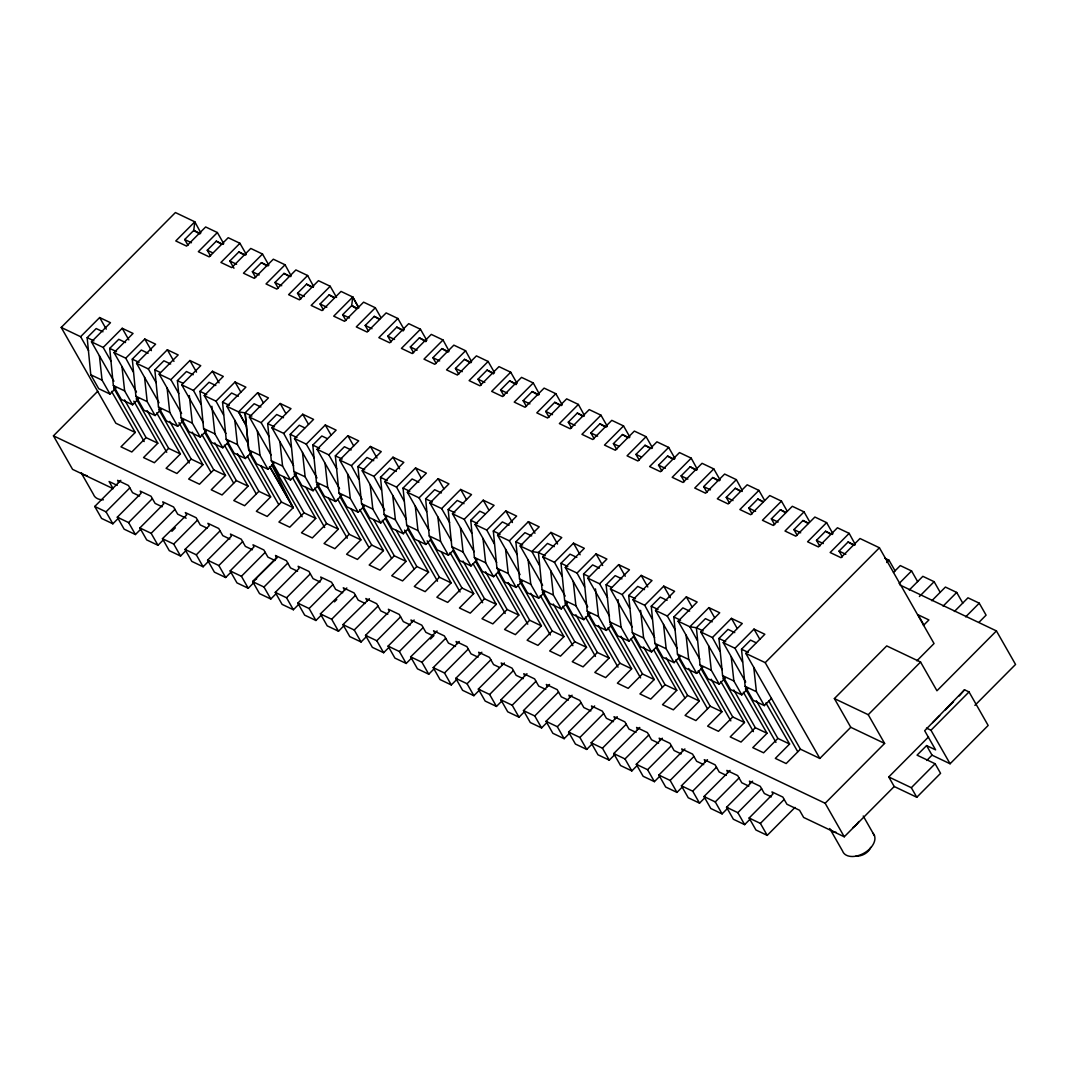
<?xml version="1.0" encoding="UTF-8"?>
<svg xmlns="http://www.w3.org/2000/svg" width="1069" height="1069" viewBox="0 0 1069 1069"><rect width="100%" height="100%" fill="white"/><g stroke="black" fill="none" stroke-linecap="round" stroke-linejoin="round"><path stroke-width="1.5" d="M345.955 320.526L342.641 314.714L351.688 305.627L352.757 297.008L341.024 291.423L321.996 310.571L311.159 305.413L330.201 286.265L336.561 297.423M926.582 745.587L932.034 755.155L950.087 763.76L988.157 725.463L969.035 691.937L964.519 689.786L924.672 730.728L935.602 749.877L926.582 745.587L917.055 755.155L935.108 763.747L940.573 773.328L916.788 797.26L894.219 786.517L888.753 776.949L928.533 736.915M964.519 689.786L959.281 695.906M97.76 391.241L53.45 435.831L825.148 803.26L884.624 743.423L850.777 727.308L819.843 758.429L800.44 749.182L786.169 763.547L775.332 758.389L789.603 744.024L777.871 738.438L763.6 752.803L752.776 747.645L767.048 733.281L755.315 727.695L741.031 742.06L730.207 736.902L744.478 722.537L732.746 716.952L718.475 731.316L707.638 726.158L721.922 711.794L710.177 706.208L695.906 720.573L685.082 715.415L699.353 701.05L687.621 695.465L673.35 709.829L662.513 704.671L676.784 690.307L665.052 684.721L650.78 699.086L639.943 693.928L654.228 679.563L642.496 673.978L628.211 688.342L617.388 683.185L631.659 668.82L619.926 663.234L605.655 677.599L594.818 672.441L609.089 658.076L597.357 652.491L583.086 666.856L572.262 661.698L586.534 647.333L574.801 641.747L560.53 656.112L549.693 650.954L563.964 636.589L552.232 631.004L537.961 645.369L527.124 640.211L541.408 625.846L529.676 620.261L515.392 634.625L504.568 629.467L518.839 615.103L507.107 609.517L492.836 623.882L481.999 618.724L496.27 604.359L484.538 598.774L470.266 613.138L459.443 607.98L473.714 593.616L461.982 588.03L447.697 602.395L436.874 597.237L451.145 582.872L439.412 577.287L425.141 591.651L414.304 586.493L428.589 572.129L416.843 566.543L402.572 580.908L391.748 575.75L406.02 561.385L394.287 555.8L380.016 570.165L369.179 565.007L383.45 550.642L371.718 545.056L357.447 559.421L346.61 554.263L360.894 539.898L349.162 534.313L334.878 548.678L324.054 543.52L338.325 529.155L326.593 523.569L312.322 537.934L301.485 532.776L315.756 518.412L304.024 512.826L289.752 527.191L278.929 522.033L293.2 507.668L281.468 502.083L267.197 516.447L256.36 511.289L270.631 496.925L258.898 491.339L244.627 505.704L233.79 500.546L248.075 486.181L236.343 480.596L222.058 494.96L211.234 489.802L225.506 475.438L213.773 469.852L199.502 484.217L188.665 479.059L202.936 464.694L191.204 459.109L176.933 473.473L166.109 468.316L180.38 453.951L168.648 448.365L154.364 462.73L143.54 457.572L157.811 443.207L146.079 437.622L131.808 451.987L120.971 446.829L135.255 432.464L115.84 423.23L61.214 327.448L175.41 212.557L194.812 221.804L200.812 232.788M61.214 327.448L80.616 336.695L99.658 317.546L110.481 322.704L91.453 341.853L113.902 381.219M116.107 387.887L109.987 394.047L98.709 388.675L90.785 374.778L87.164 337.644L96.197 328.557L102.971 331.778M188.01 245.309L184.696 239.509L193.743 230.423L194.812 221.804L175.784 240.953L186.607 246.111L205.649 226.962L217.381 232.548L223.742 243.705M91.453 341.853L103.185 347.438L122.213 328.29L133.05 333.448L114.022 352.596L136.471 391.962M217.381 232.548L198.34 251.696L209.177 256.854L228.205 237.706L239.937 243.291L246.311 254.449M138.676 398.63L132.556 404.79L121.278 399.418L113.354 385.521L109.719 348.387L118.766 339.301L125.527 342.521M210.566 256.052L207.266 250.253L216.299 241.166L223.074 244.387M114.022 352.596L125.754 358.182L144.783 339.033L155.606 344.191L136.578 363.34L159.027 402.706M239.937 243.291L220.909 262.44L231.746 267.597L250.774 248.449L262.506 254.034L268.867 265.192M161.232 409.374L155.112 415.534L143.834 410.162L135.91 396.265L132.289 359.131L141.322 350.044L148.097 353.264M233.964 268.252L229.822 260.996L238.868 251.91L245.629 255.13M136.578 363.34L148.31 368.925L167.339 349.777L178.176 354.935L159.147 374.083L181.596 413.449M262.506 254.034L243.478 273.183L254.302 278.341L273.33 259.192L285.062 264.778L291.075 275.762M183.801 420.117L177.681 426.277L166.403 420.905L158.479 407.008L154.845 369.874L163.891 360.787L170.666 364.008M255.691 277.539L252.391 271.74L261.424 262.653L268.199 265.874M159.147 374.083L170.88 379.669L189.908 360.52L200.745 365.678L181.703 384.827L203.351 422.776M285.062 264.778L266.034 283.926L276.871 289.084L295.899 269.936L307.631 275.521L313.631 286.505M206.37 430.86L200.25 437.021L188.959 431.649L181.049 417.752L177.414 380.617L186.46 371.531L193.222 374.751M278.261 288.283L274.96 282.483L283.993 273.397L290.768 276.617M181.703 384.827L193.436 390.412L212.477 371.264L223.301 376.422L204.273 395.57L225.92 433.52M307.631 275.521L288.603 294.67L299.427 299.828L318.468 280.679L330.201 286.265M228.926 441.604L222.806 447.764L211.528 442.392L203.604 428.495L199.983 391.361L209.016 382.274L215.791 385.495M300.83 299.039L297.516 293.227L306.562 284.14L313.324 287.361M118.646 517.984L112.86 523.797L101.582 518.425L94.753 506.452L120.81 480.342M94.753 506.452L106.031 511.824L129.83 487.892M204.273 395.57L216.005 401.156L235.033 382.007L245.87 387.165L226.842 406.314L248.489 444.263M251.496 452.347L245.376 458.507L234.098 453.136L226.174 439.239L222.539 402.104L231.585 393.018L238.347 396.238M323.386 309.783L320.085 303.97L329.118 294.884L334.544 297.463M141.215 528.727L135.429 534.54L124.138 529.168L117.309 517.196L141.108 493.263L140.186 491.085L151.023 496.243L155.125 503.419L162.167 506.786M117.309 517.196L128.601 522.567L152.386 498.635M226.842 406.314L238.574 411.899L257.602 392.751L268.426 397.909L249.398 417.057L271.045 455.006M358.329 306.776L352.757 297.008L333.728 316.157L344.565 321.315L363.594 302.166L375.326 307.752L380.898 317.52M274.052 463.091L267.945 469.251L256.654 463.879L248.73 449.982L245.108 412.861L254.141 403.761L260.916 406.982M163.771 539.471L157.985 545.284L146.707 539.912L139.879 527.939L163.664 504.007L162.755 501.829L173.592 506.987L177.681 514.162L186.14 518.198M249.398 417.057L261.13 422.643L280.172 403.494L290.995 408.652L271.967 427.8L293.614 465.75M375.326 307.752L356.298 326.9L367.121 332.058L386.15 312.91L397.895 318.495L404.256 329.653M139.879 527.939L151.157 533.311L174.955 509.378M296.621 473.834L290.501 479.994L279.223 474.623L271.299 460.726L267.678 423.605L276.711 414.505L283.485 417.725M368.524 331.27L365.21 325.457L374.257 316.371L379.669 318.95M171.882 531.32L175.356 527.819M207.292 528.273L200.25 524.906L196.148 517.73L185.325 512.572L186.687 514.964L162.448 538.682L173.726 544.054L197.511 520.122M271.967 427.8L283.699 433.386L302.727 414.237L313.564 419.395L294.523 438.544L316.985 477.91M397.895 318.495L378.854 337.644L389.691 342.802L408.719 323.653L420.451 329.239L426.825 340.396M319.19 484.578L313.07 490.738L301.779 485.366L293.868 471.469L290.233 434.348L299.28 425.248L304.692 427.827M391.08 342.013L387.78 336.2L396.813 327.114L403.588 330.334M162.448 538.682L169.276 550.655L180.554 556.027L186.34 550.214M229.862 539.017L222.806 535.649L218.717 528.474L207.88 523.316L209.243 525.707L185.004 549.426L196.295 554.798L220.08 530.865M294.523 438.544L306.268 444.129L325.297 424.981L336.12 430.139L317.092 449.287L339.541 488.653M420.451 329.239L401.423 348.387L412.246 353.545L431.288 334.397L443.02 339.982L449.02 350.966M341.746 495.321L335.626 501.481L324.348 496.11L316.424 482.213L312.803 445.092L321.836 435.992L327.261 438.571M413.65 352.757L410.336 346.957L419.382 337.857L426.143 341.078M231.465 571.701L225.679 577.514L214.401 572.142L207.573 560.169L231.358 536.237L230.45 534.059L241.273 539.217L245.376 546.393L252.431 549.76M185.004 549.426L191.832 561.399L203.123 566.77L208.909 560.958M207.573 560.169L218.851 565.541L242.65 541.609M317.092 449.287L328.824 454.873L347.853 435.724L358.69 440.882L339.661 460.031L362.11 499.397M443.02 339.982L423.992 359.131L434.816 364.288L453.844 345.14L465.576 350.726L471.589 361.71M364.315 506.065L358.195 512.225L346.917 506.853L338.993 492.956L335.359 455.835L344.405 446.735L351.18 449.955M436.205 363.5L432.905 357.701L441.938 348.601L448.713 351.821M254.034 582.445L248.249 588.257L236.971 582.886L230.142 570.913L253.928 546.981L253.006 544.802L263.843 549.96L267.945 557.149L274.987 560.503M230.142 570.913L241.42 576.285L265.206 552.352M339.661 460.031L351.394 465.616L370.422 446.468L381.259 451.626L362.217 470.774L384.68 510.14M465.576 350.726L446.548 369.874L457.385 375.032L476.413 355.883L488.145 361.469L494.506 372.627M386.871 516.808L380.764 522.968L369.473 517.596L361.563 503.699L357.928 466.578L366.974 457.479L373.736 460.699M458.775 374.244L455.461 368.444L464.507 359.344L471.282 362.565M276.604 593.188L270.804 599.001L259.526 593.629L252.698 581.656L276.497 557.724L275.575 555.546L286.412 560.704L290.501 567.893L297.556 571.247M275.575 555.546L276.938 557.938L252.698 581.656L263.976 587.028L287.775 563.096M362.217 470.774L373.95 476.36L392.991 457.211L403.815 462.369L384.787 481.518L406.434 519.467M488.145 361.469L469.117 380.617L479.941 385.775L498.982 366.627L510.715 372.212L517.075 383.37M408.425 528.58L403.32 533.712L392.042 528.34L384.118 514.456L380.497 477.322L389.53 468.222L396.305 471.442M481.344 384.987L478.03 379.188L487.076 370.088L493.838 373.308M299.16 603.932L293.374 609.744L282.096 604.373L275.267 592.4L299.053 568.467L298.144 566.289L308.968 571.447L313.07 578.636L320.125 581.99M275.267 592.4L286.545 597.771L310.331 573.839M384.787 481.518L396.519 487.103L415.547 467.955L426.384 473.113L407.356 492.261L429.003 530.211M510.715 372.212L491.673 391.361L502.51 396.519L521.538 377.37L533.271 382.956L539.284 393.94M430.981 539.324L425.89 544.455L414.612 539.083L406.688 525.2L403.053 488.065L412.099 478.965L418.861 482.186M503.9 395.73L500.599 389.931L509.632 380.831L516.407 384.052M321.729 614.675L315.943 620.488L304.652 615.116L297.823 603.143L321.622 579.211L320.7 577.033L331.537 582.191L335.626 589.38L342.681 592.734M297.823 603.143L309.115 608.515L332.9 584.583M407.356 492.261L419.088 497.847L438.116 478.698L448.94 483.856L429.912 503.005L451.559 540.954M533.271 382.956L514.242 402.104L525.079 407.262L544.108 388.114L555.84 393.699L562.2 404.857M453.55 550.067L448.445 555.199L437.168 549.827L429.244 535.943L425.622 498.809L434.655 489.709L441.43 492.929M526.469 406.474L523.155 400.675L532.202 391.575L538.963 394.795M344.285 625.418L338.499 631.231L327.221 625.859L320.393 613.887L346.824 587.963M334.463 601.86L336.775 599.535M429.912 503.005L441.644 508.59L460.672 489.442L471.509 494.6L452.481 513.748L474.128 551.698M555.84 393.699L536.812 412.848L547.635 418.006L566.664 398.857L578.396 404.443L584.409 415.427M320.393 613.887L331.671 619.258L355.469 595.326M477.135 559.782L471.015 565.942L459.737 560.57L451.813 546.687L448.178 509.552L457.225 500.452L463.999 503.673M549.025 417.217L545.724 411.418L554.758 402.318L561.532 405.539M366.854 636.162L361.068 641.975L349.79 636.603L342.962 624.63L369.393 598.707M342.962 624.63L354.24 630.002L378.025 606.07M452.481 513.748L464.213 519.334L483.241 500.185L494.078 505.343L475.037 524.491L496.684 562.441M578.396 404.443L559.368 423.591L570.205 428.749L589.233 409.601L600.965 415.186L607.326 426.344M499.691 570.525L493.584 576.685L482.293 571.314L474.382 557.43L470.748 520.296L479.794 511.196L485.206 513.775M571.594 427.961L568.294 422.161L577.327 413.062L584.102 416.282M389.423 646.905L383.637 652.718L372.346 647.346L365.518 635.374L389.316 611.441L388.394 609.263L399.231 614.421L403.32 621.61L410.376 624.964M365.518 635.374L376.809 640.745L400.594 616.813M475.037 524.491L486.769 530.077L505.811 510.929L516.634 516.086L497.606 535.235L520.055 574.601M600.965 415.186L581.937 434.335L592.76 439.493L611.802 420.344L623.534 425.93L629.895 437.087M522.26 581.269L516.14 587.429L504.862 582.057L496.938 568.173L493.317 531.039L502.35 521.939L509.125 525.16M594.164 438.704L590.85 432.905L599.896 423.805L606.658 427.025M411.979 657.649L406.193 663.461L394.915 658.09L388.087 646.117L414.144 620.007M388.087 646.117L399.365 651.489L423.164 627.556M497.606 535.235L509.338 540.82L528.367 521.672L539.204 526.83L520.175 545.978L542.624 585.344M623.534 425.93L604.493 445.078L615.33 450.236L634.358 431.088L646.09 436.673L652.464 447.831M544.829 592.012L538.709 598.172L527.431 592.801L519.507 578.917L515.873 541.783L524.919 532.683L531.681 535.903M616.719 449.448L613.419 443.648L622.452 434.548L629.227 437.769M434.548 668.392L428.763 674.205L417.471 668.833L410.643 656.86L437.087 630.937M430.5 639.008L433.974 635.52M410.643 656.86L421.934 662.232L445.72 638.3M565.194 596.088L542.731 556.722L561.759 537.573L550.936 532.415L531.908 551.564L520.175 545.978M646.09 436.673L627.062 455.822L637.899 460.98L656.927 441.831L668.659 447.417L675.02 458.574M639.289 460.191L635.975 454.392L645.021 445.292L651.783 448.512M457.104 679.136L451.318 684.948L440.04 679.577L433.212 667.617L459.269 641.494M433.212 667.617L444.49 672.989L468.289 649.043M542.731 556.722L554.464 562.307L573.505 543.159L584.329 548.317L565.301 567.465L587.75 606.831M668.659 447.417L649.631 466.565L660.455 471.723L679.483 452.575L691.229 458.16L697.229 469.144M589.954 613.499L583.834 619.659L572.556 614.287L564.632 600.404L561.011 563.269L570.044 554.17L576.819 557.39M661.858 470.935L658.544 465.135L667.577 456.035L674.352 459.256M479.674 689.879L473.888 695.692L462.61 690.32L455.782 678.361L481.838 652.237M455.782 678.361L467.059 683.732L490.845 659.787M565.301 567.465L577.033 573.051L596.061 553.902L606.898 559.06L587.856 578.209L609.517 616.158M691.229 458.16L672.187 477.308L683.024 482.466L702.052 463.318L713.785 468.903L720.159 480.061M611.495 625.271L606.404 630.403L595.112 625.031L587.202 611.147L583.567 574.013L592.614 564.913L599.375 568.133M684.414 481.678L681.113 475.879L690.146 466.779L696.921 469.999M502.243 700.623L496.457 706.435L485.166 701.064L478.337 689.104L504.394 662.98M554.25 546.647L547.475 543.426L538.442 552.526L542.063 589.66L549.987 603.544L561.278 608.916L567.385 602.756M587.856 578.209L599.602 583.794L618.63 564.646L629.454 569.804L610.426 588.952L632.073 626.902M713.785 468.903L694.756 488.052L705.58 493.21L724.622 474.061L736.354 479.647L742.354 490.631M478.337 689.104L489.629 694.476L513.414 670.53M634.064 636.015L628.96 641.146L617.682 635.774L609.758 621.891L606.136 584.756L615.169 575.656L621.944 578.877M706.983 492.421L703.669 486.622L712.716 477.522L719.477 480.743M524.799 711.366L519.013 717.179L507.735 711.807L500.907 699.848L526.964 673.724M500.907 699.848L512.185 705.219L535.983 681.274M610.426 588.952L622.158 594.538L641.186 575.389L652.023 580.547L632.995 599.696L654.642 637.645M736.354 479.647L717.326 498.795L728.149 503.953L747.178 484.805L758.91 490.39L764.482 500.158M657.649 645.729L651.529 651.89L640.251 646.518L632.327 632.634L628.692 595.5L637.739 586.4L644.513 589.62M729.539 503.165L726.239 497.366L735.272 488.266L742.046 491.486M547.368 722.109L541.582 727.922L530.304 722.55L523.476 710.591L549.519 684.467M523.476 710.591L534.754 715.963L558.539 692.017M632.995 599.696L644.727 605.281L663.755 586.133L674.592 591.291L655.551 610.439L677.198 648.389M758.91 490.39L739.882 509.539L750.719 514.697L769.747 495.548L781.479 501.134L787.051 510.902M680.205 656.473L674.098 662.633L662.807 657.261L654.896 643.378L651.262 606.243L660.308 597.143L667.069 600.364M752.108 513.908L748.794 508.109L757.841 499.009L763.253 501.588M569.937 732.853L564.138 738.679L552.86 733.294L546.032 721.334L572.089 695.211M546.032 721.334L557.31 726.706L581.108 702.761M655.551 610.439L667.283 616.025L686.325 596.876L697.148 602.034L678.12 621.183L699.767 659.132M781.479 501.134L762.451 520.282L773.275 525.44L792.316 506.292L804.048 511.877L809.607 521.645M702.774 667.216L696.654 673.376L685.376 668.005L677.452 654.121L673.831 616.987L682.864 607.887L689.639 611.107M774.678 524.652L771.364 518.853L780.41 509.753L785.822 512.332M592.493 743.596L586.707 749.422L575.429 744.051L568.601 732.078L594.658 705.954M568.601 732.078L579.879 737.45L603.664 713.504M722.337 669.875L700.689 631.926L719.718 612.778L708.881 607.62L689.852 626.768L678.12 621.183M804.048 511.877L785.007 531.026L795.844 536.184L814.872 517.035L826.604 522.621L832.978 533.778M797.233 535.395L793.933 529.596L802.966 520.496L808.378 523.075M615.063 754.34L609.277 760.166L597.985 754.794L591.157 742.821L617.214 716.711M591.157 742.821L602.448 748.193L626.234 724.247M700.689 631.926L712.422 637.512L731.45 618.363L742.274 623.521L723.245 642.669L745.694 682.035M826.604 522.621L807.576 541.769L818.413 546.927L837.441 527.779L849.174 533.364L855.173 544.348M747.899 688.703L741.779 694.863L730.501 689.492L722.577 675.608L718.956 638.474L727.989 629.374L734.764 632.594M819.803 546.139L816.489 540.339L825.535 531.24L832.297 534.46M637.618 765.083L631.832 770.909L620.554 765.538L613.726 753.565L639.783 727.454M613.726 753.565L625.004 758.937L648.803 734.991M723.245 642.669L734.978 648.255L754.006 629.106L764.843 634.264L745.815 653.413L800.44 749.182M849.174 533.364L830.145 552.513L840.969 557.671L859.997 538.522L879.413 547.769L934.039 643.538L916.855 660.829M771.484 698.431L764.348 705.607L753.07 700.235L745.146 686.351L741.512 649.217L750.558 640.117L755.97 642.696M842.359 556.882L839.058 551.083L848.091 541.983L854.866 545.203M660.188 775.827L654.402 781.653L643.124 776.281L636.296 764.308L662.339 738.198M712.195 621.851L705.433 618.63L696.387 627.73L700.021 664.865L707.945 678.748L719.223 684.12L725.343 677.96M636.296 764.308L647.573 769.68L671.359 745.734M745.815 653.413L765.217 662.646L879.413 547.769M682.757 786.57L676.971 792.396L665.68 787.025L658.851 775.052L684.908 748.941M658.851 775.052L670.143 780.423L693.928 756.478M886.736 562.494L889.007 560.209L895.074 570.859M705.313 797.314L699.527 803.14L688.249 797.768L681.421 785.795L707.478 759.685M893.484 572.423L900.285 565.581L911.563 570.953L917.643 581.603M681.421 785.795L692.699 791.167L716.484 767.221M899.109 583.5L911.563 570.953M727.882 808.057L722.096 813.883L710.805 808.511L703.977 796.539L730.033 770.428M909.251 590.008L922.854 576.325L934.132 581.696L940.199 592.346M703.977 796.539L715.268 801.91L739.053 777.965M919.407 596.515L934.132 581.696M750.438 818.801L744.652 824.627L733.374 819.255L726.546 807.282L752.603 781.172M850.777 727.308L834.381 698.578L886.722 645.917L920.569 662.032L936.952 690.774L996.428 630.924L1015.55 664.45L974.888 705.366M931.821 600.751L945.41 587.068L956.702 592.44L962.768 603.09M923.416 625.459L928.908 619.94L918.071 614.782L923.536 624.363M726.546 807.282L737.824 812.654L761.622 788.708M943.099 606.123L956.702 592.44M795.002 807.416L767.221 835.37L755.943 829.998L749.115 818.026L772.9 794.08L771.992 791.902L782.815 797.06L786.918 804.249L799.545 810.262L803.647 817.451L844.256 836.786L894.219 786.517M954.39 611.495L967.979 597.812L979.257 603.183L986.086 615.156L979.151 622.145M834.381 698.578L868.228 714.693L920.569 662.032M749.115 818.026L760.393 823.397L784.178 799.452M965.668 616.866L979.257 603.183M932.756 722.604L939.678 715.642M945.437 709.843L953.508 701.718M926.462 728.083L930.965 730.234L969.035 691.937M926.756 760.473L932.034 755.155M888.753 776.949L911.322 787.693L935.108 763.747M252.698 581.656L256.68 578.783M246.07 425.636L238.574 411.899L245.108 412.861L251.883 416.082M884.771 558.205L889.007 560.209M200.504 233.643L193.743 230.423L199.462 233.83M355.977 308.179L351.688 305.627L357.099 308.206M184.696 239.509L191.471 242.743M207.266 250.253L212.678 252.832M229.822 260.996L236.596 264.23M252.391 271.74L259.152 274.974M274.96 282.483L281.722 285.717M297.516 293.227L304.291 296.46M320.085 303.97L326.847 307.204M342.641 314.714L349.416 317.947M365.21 325.457L371.985 328.691M387.78 336.2L394.541 339.434M410.336 346.957L417.11 350.178M432.905 357.701L439.666 360.921M455.461 368.444L462.236 371.665M478.03 379.188L484.805 382.408M500.599 389.931L507.361 393.151M523.155 400.675L529.93 403.895M545.724 411.418L552.486 414.638M568.294 422.161L575.055 425.382M590.85 432.905L597.624 436.125M613.419 443.648L618.831 446.227M635.975 454.392L641.4 456.971M658.544 465.135L665.319 468.356M681.113 475.879L687.875 479.099M703.669 486.622L710.444 489.843M726.239 497.366L733 500.586M748.794 508.109L755.569 511.329M771.364 518.853L778.138 522.073M793.933 529.596L800.694 532.816M816.489 540.339L823.264 543.56M839.058 551.083L845.82 554.303M899.964 584.997L996.428 630.924M87.164 337.644L93.925 340.877M109.719 348.387L116.494 351.621M132.289 359.131L139.05 362.364M154.845 369.874L160.27 372.453M177.414 380.617L182.826 383.196M199.983 391.361L206.745 394.595M222.539 402.104L229.314 405.338M267.678 423.605L274.439 426.825M290.233 434.348L297.008 437.568M312.803 445.092L319.564 448.312M335.359 455.835L342.133 459.055M357.928 466.578L364.703 469.799M380.497 477.322L387.259 480.542M403.053 488.065L409.828 491.286M425.622 498.809L432.384 502.029M448.178 509.552L454.953 512.773M470.748 520.296L477.522 523.516M493.317 531.039L500.078 534.259M515.873 541.783L522.647 545.003M545.217 555.746L538.442 552.526L531.908 551.564L539.404 565.301M561.011 563.269L567.773 566.49M583.567 574.013L588.979 576.592M606.136 584.756L611.548 587.335M628.692 595.5L635.467 598.72M651.262 606.243L658.036 609.464M673.831 616.987L680.592 620.207M703.161 630.951L696.387 627.73L689.852 626.768L697.362 640.505M718.956 638.474L725.717 641.694M741.512 649.217L748.287 652.437M90.785 374.778L102.063 380.15L109.987 394.047M113.354 385.521L124.632 390.893L132.556 404.79M135.91 396.265L147.201 401.637L155.112 415.534M158.479 407.008L169.757 412.38L177.681 426.277M181.049 417.752L192.326 423.124L200.25 437.021M203.604 428.495L214.896 433.867L222.806 447.764M226.174 439.239L237.452 444.61L245.376 458.507M267.945 469.251L260.021 455.354L248.73 449.982L245.108 412.861M271.299 460.726L282.577 466.097L290.501 479.994M293.868 471.469L305.146 476.841L313.07 490.738M316.424 482.213L327.715 487.584L335.626 501.481M338.993 492.956L350.271 498.328L358.195 512.225M361.563 503.699L372.84 509.085L380.764 522.968M384.118 514.456L395.396 519.828L403.32 533.712M406.688 525.2L417.966 530.571L425.89 544.455M429.244 535.943L440.535 541.315L448.445 555.199M451.813 546.687L463.091 552.058L471.015 565.942M474.382 557.43L485.66 562.802L493.584 576.685M496.938 568.173L508.229 573.545L516.14 587.429M519.507 578.917L530.785 584.289L538.709 598.172M542.063 589.66L553.354 595.032L561.278 608.916M564.632 600.404L575.91 605.776L583.834 619.659M587.202 611.147L598.48 616.519L606.404 630.403M609.758 621.891L621.049 627.262L628.96 641.146M632.327 632.634L643.605 638.006L651.529 651.89M654.896 643.378L666.174 648.749L674.098 662.633M677.452 654.121L688.73 659.493L696.654 673.376M700.021 664.865L711.299 670.236L719.223 684.12M722.577 675.608L733.869 680.98L741.779 694.863M745.146 686.351L756.424 691.723L764.348 705.607M117.216 485.379L109.091 481.504L113.18 488.693L72.572 469.358L53.45 435.831M139.611 496.043L132.556 492.675L128.454 485.5L117.63 480.342L118.539 482.52M365.251 603.477L358.195 600.123L354.093 592.934L343.269 587.776L344.632 590.168M387.806 614.221L380.764 610.867L376.662 603.678L365.839 598.52L367.202 600.912M432.945 635.708L425.89 632.354L421.787 625.165L410.964 620.007L411.872 622.185M455.501 646.451L448.459 643.097L444.357 635.908L433.52 630.75L434.896 633.142M478.07 657.194L471.015 653.84L466.926 646.651L456.089 641.494L456.998 643.672M499.223 667.27L493.584 664.584L489.482 657.395L478.658 652.237L479.567 654.415M523.195 678.681L516.14 675.327L512.051 668.138L501.214 662.98L502.136 665.159M545.765 689.425L538.709 686.071L534.607 678.882L523.783 673.724L524.692 675.902M568.32 700.168L561.278 696.814L557.176 689.625L546.339 684.467L547.261 686.645M590.89 710.912L583.834 707.558L579.745 700.369L568.908 695.211L569.83 697.389M613.459 721.655L606.404 718.301L602.301 711.112L591.478 705.954L592.386 708.132M636.015 732.399L628.96 729.045L624.871 721.856L614.034 716.698L614.956 718.876M658.584 743.142L651.529 739.788L647.426 732.599L636.603 727.441L637.512 729.619M681.14 753.886L674.098 750.532L669.996 743.343L659.172 738.185L660.081 740.363M703.709 764.629L696.654 761.275L692.565 754.086L681.728 748.928L682.65 751.106M726.279 775.372L719.223 772.018L715.121 764.829L704.297 759.671L705.206 761.85M748.834 786.116L741.792 782.762L737.69 775.573L726.853 770.415L727.775 772.593M771.404 796.859L764.348 793.505L760.259 786.316L749.422 781.158L750.331 783.336M825.535 531.24L830.693 534.286M802.966 520.496L808.124 523.543M780.41 509.753L785.568 512.799M757.841 499.009L762.999 502.056M712.716 477.522L717.874 480.569M667.577 456.035L672.748 459.082M645.021 445.292L650.179 448.339M622.452 434.548L627.61 437.595M599.896 423.805L605.054 426.852M554.758 402.318L559.929 405.365M509.632 380.831L516.086 384.64M487.076 370.088L493.517 373.896M419.382 337.857L425.836 341.666M396.813 327.114L403.267 330.922M374.257 316.371L379.415 319.417M351.688 305.627L356.846 308.674M329.118 294.884L334.29 297.93M261.424 262.653L266.595 265.7M238.868 251.91L244.026 254.957M216.299 241.166L221.457 244.213M848.091 541.983L852.381 544.549M735.272 488.266L739.561 490.818M690.146 466.779L695.866 470.186M577.327 413.062L583.046 416.469M532.202 391.575L537.921 394.982M464.507 359.344L470.226 362.752M441.938 348.601L447.657 352.008M306.562 284.14L310.852 286.692M283.993 273.397L288.283 275.949M765.925 702.961L789.603 744.024M743.356 692.218L767.048 733.281M720.8 681.474L744.478 722.537M698.231 670.731L721.922 711.794M675.661 659.987L699.353 701.05M607.967 627.757L631.659 668.82M585.411 617.013L609.089 658.076M562.842 606.27L586.534 647.333M540.286 595.527L563.964 636.589M517.717 584.783L541.408 625.846M450.022 552.553L473.714 593.616M382.328 520.322L406.02 561.385M359.772 509.579L383.45 550.642M314.633 488.092L338.325 529.155M269.508 466.605L293.2 507.668L271.793 464.855M224.383 445.118L248.075 486.181M201.814 434.375L225.506 475.438M156.689 412.888L180.38 453.951M111.564 391.401L135.255 432.464M930.965 730.234L950.087 763.76M911.322 787.693L916.788 797.26M868.228 714.693L884.624 743.423M863.231 815.994L874.469 835.704M754.006 629.106L759.805 639.262M765.217 662.646L819.843 758.429M731.45 618.363L737.236 628.519M768.811 701.01L797.701 751.654M825.148 803.26L844.256 836.786M708.881 607.62L714.667 617.775M829.731 828.528L842.586 851.071A17.759 11.198 -29.7 0 0 864.407 852.928A17.759 11.198 -29.7 0 0 872.945 833.219M756.371 700.729L777.871 738.438M745.427 688.81L775.96 742.367M686.325 596.876L692.111 607.032M733.802 689.986L755.315 727.695M722.858 678.067L753.404 731.624M663.755 586.133L670.37 597.731M711.232 679.243L732.746 716.952M701.117 668.78L730.835 720.88M667.283 616.025L675.247 629.975M641.186 575.389L647.814 586.988M688.677 668.499L710.177 706.208M678.561 658.036L707.451 708.68M618.63 564.646L625.245 576.244M666.107 657.756L687.621 695.465M760.393 823.397L767.221 835.37M655.992 647.293L684.882 697.937M653.627 649.698L676.784 690.307M596.061 553.902L602.675 565.501M643.551 647.012L665.052 684.721M737.824 812.654L744.652 824.627M633.423 636.549L662.326 687.193M599.602 583.794L607.553 597.745M631.057 638.955L654.228 679.563M573.505 543.159L580.12 554.758M620.982 636.269L642.496 673.978M715.268 801.91L722.096 813.883M610.038 624.349L640.585 677.906M550.936 532.415L557.55 544.014M598.413 625.525L619.926 663.234M692.699 791.167L699.527 803.14M587.469 613.606L618.016 667.163M528.367 521.672L534.981 533.271M575.857 614.782L597.357 652.491M670.143 780.423L676.971 792.396M564.913 602.863L595.46 656.419M505.811 510.929L512.425 522.527M553.288 604.038L574.801 641.747M647.573 769.68L654.402 781.653M542.344 592.119L572.89 645.676M509.338 540.82L517.289 554.771M483.241 500.185L489.027 510.327M530.732 593.295L552.232 631.004M625.004 758.937L631.832 770.909M519.788 581.376L550.321 634.933M460.672 489.442L466.472 499.584M508.163 582.552L529.676 620.261M602.448 748.193L609.277 760.166M498.047 572.089L527.765 624.189M495.682 574.494L518.839 615.103M438.116 478.698L443.902 488.84M485.593 571.808L507.107 609.517M579.879 737.45L586.707 749.422M475.478 561.345L505.196 613.446M441.644 508.59L449.608 522.541M473.113 563.751L496.27 604.359M415.547 467.955L421.333 478.097M463.037 561.065L484.538 598.774M557.31 726.706L564.138 738.679M452.922 550.602L482.627 602.702M392.991 457.211L399.606 468.81M441.297 551.778L461.982 588.03M534.754 715.963L541.582 727.922M430.353 539.858L460.071 591.959M427.159 540.82L451.145 582.872M370.422 446.468L377.036 458.067M418.727 541.034L439.412 577.287M512.185 705.219L519.013 717.179M407.783 529.115L437.502 581.215M404.59 530.077L428.589 572.129M347.853 435.724L353.652 445.867M396.171 530.291L416.843 566.543M489.629 694.476L496.457 706.435M385.228 518.358L414.117 569.015M325.297 424.981L331.083 435.123M373.602 519.547L394.287 555.8M467.059 683.732L473.888 695.692M362.658 507.615L391.548 558.272M328.824 454.873L336.788 468.823M302.727 414.237L308.513 424.38M351.046 508.804L371.718 545.056M444.49 672.989L451.318 684.948M340.089 496.871L368.992 547.528M306.268 444.129L314.219 458.08M337.724 499.29L360.894 539.898M280.172 403.494L285.957 413.636M328.477 498.06L349.162 534.313M421.934 662.232L428.763 674.205M316.705 484.685L347.251 538.228M257.602 392.751L263.388 402.893M305.908 487.317L326.593 523.569M399.365 651.489L406.193 663.461M294.135 473.941L324.682 527.485M261.13 422.643L269.094 436.593M292.599 477.803L315.756 518.412M235.033 382.007L240.832 392.149M283.352 476.574L304.024 512.826M376.809 640.745L383.637 652.718M272.408 464.641L302.126 516.741M238.574 411.899L246.525 425.85M270.029 467.059L293.2 507.668M212.477 371.264L219.092 382.862M260.783 465.83L281.468 502.083M354.24 630.002L361.068 641.975M249.839 453.897L278.728 504.555M247.473 456.316L270.631 496.925M189.908 360.52L196.522 372.119M237.398 453.63L258.898 491.339M331.671 619.258L338.499 631.231M227.269 443.154L256.172 493.811M167.339 349.777L173.966 361.375M214.829 442.887L236.343 480.596M309.115 608.515L315.943 620.488M204.713 432.411L233.603 483.068M170.88 379.669L178.83 393.619M144.783 339.033L151.397 350.632M192.26 432.143L213.773 469.852M286.545 597.771L293.374 609.744M181.316 420.224L211.034 472.324M148.31 368.925L156.274 382.876M178.951 422.643L202.936 464.694M122.213 328.29L128.828 339.889M169.704 421.4L191.204 459.109M263.976 587.028L270.804 599.001M158.76 409.48L189.293 463.024M99.658 317.546L106.272 329.145M147.134 410.656L168.648 448.365M241.42 576.285L248.249 588.257M136.191 398.737L166.737 452.281M103.185 347.438L111.136 361.389M133.825 401.156L157.811 443.207M124.579 399.913L146.079 437.622M218.851 565.541L225.679 577.514M113.635 387.994L144.168 441.537M80.616 336.695L88.58 350.645M196.295 554.798L203.123 566.77M173.726 544.054L180.554 556.027M151.157 533.311L157.985 545.284M128.601 522.567L135.429 534.54M106.031 511.824L112.86 523.797M81.418 473.246L93.457 494.372A17.759 11.198 -29.7 0 0 103.399 499.811M734.978 648.255L742.487 661.992M712.422 637.512L719.918 651.248M644.727 605.281L652.224 619.018M622.158 594.538L629.668 608.274M577.033 573.051L584.543 586.787M554.464 562.307L561.973 576.044M486.769 530.077L494.279 543.814M352.757 297.008L358.77 307.992M464.213 519.334L471.71 533.07M419.088 497.847L426.584 511.583M396.519 487.103L404.029 500.84M373.95 476.36L381.459 490.096M351.394 465.616L358.89 479.353M283.699 433.386L291.209 447.123M216.005 401.156L223.515 414.892M193.436 390.412L200.945 404.149M125.754 358.182L133.251 371.918M753.765 667.363L756.424 691.723M731.209 656.62L733.869 680.98M708.64 645.876L711.299 670.236M686.071 635.133L688.73 659.493M663.515 624.39L666.174 648.749M640.598 610.399L643.605 638.006M618.029 599.656L621.049 627.262M595.46 588.912L598.48 616.519M573.251 581.416L575.91 605.776M550.695 570.672L553.354 595.032M528.126 559.929L530.785 584.289M505.557 549.185L508.229 573.545M483.001 538.442L485.66 562.802M460.432 527.698L463.091 552.058M437.876 516.955L440.535 541.315M415.306 506.212L417.966 530.571M392.737 495.468L395.396 519.828M370.181 484.725L372.84 509.085M347.612 473.981L350.271 498.328M325.043 463.238L327.715 487.584M302.487 452.494L305.146 476.841M279.918 441.751L282.577 466.097M257.362 431.007L260.021 455.354M234.792 420.264L237.452 444.61M211.876 406.273L214.896 433.867M189.307 395.53L192.326 423.124M167.098 388.034L169.757 412.38M144.542 377.29L147.201 401.637M121.973 366.547L124.632 390.893M99.404 355.803L102.063 380.15M870.701 847.383A10.65 6.721 -29.7 0 1 856.122 855.948M858.848 821.54A17.759 11.198 -29.7 0 1 852.701 827.727M836.305 832.39A17.759 11.198 -29.7 0 1 830.466 829.611M87.177 475.705A17.759 11.198 -29.7 0 1 81.338 472.926"/></g></svg>
